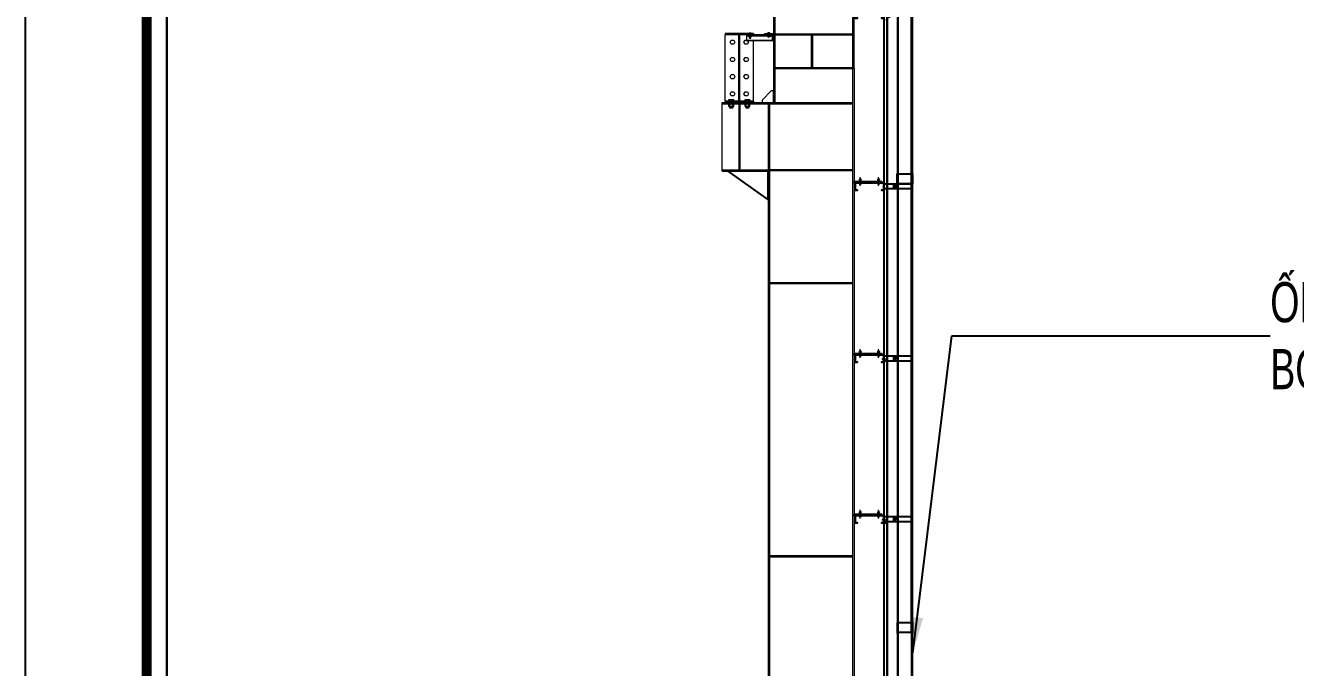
# Model space of a CAD drawing. Header units: inches. Extents: x 1359 to 46357, y -3807 to 191.
# Drawn here: x 23731.5 to 23842.3, y -1013.1 to -957.1 of the extents above; entities that cross this region are included whole.
import ezdxf
from ezdxf.enums import TextEntityAlignment as Align

# ---------------------------------------------------------------- set-up
doc = ezdxf.new("R2010")
doc.units = ezdxf.units.IN
doc.header["$MEASUREMENT"] = 0
for name, pattern in [('CENTER2', [28.575, 19.05, -3.175, 3.175, -3.175]), ('DASHED2', [9.525, 6.35, -3.175]), ('DD3', [0.2, 0.1, -0.1])]:
    doc.linetypes.add(name, pattern=pattern)
for name, color, linetype in [('2', 2, 'Continuous'), ('2NET-VE', 8, 'Continuous'), ('3', 3, 'Continuous'), ('5', 5, 'Continuous'), ('7', 7, 'Continuous'), ('CAUTAO', 7, 'Continuous'), ('DIM', 8, 'Continuous'), ('DOWNPOUT', 52, 'Continuous'), ('flashing', 6, 'Continuous'), ('GIANG', 1, 'Continuous'), ('ROOFING', 4, 'Continuous'), ('STRUCTURE', 1, 'Continuous')]:
    doc.layers.add(name, color=color, linetype=linetype)
for name, color, linetype, lineweight in [('8', 8, 'CENTER2', 13), ('Bolt', 1, 'Continuous', 0), ('S-STEEL-BEAM', 3, 'Continuous', 0)]:
    doc.layers.add(name, color=color, linetype=linetype, lineweight=lineweight)
doc.styles.add('ST1H', font='vnshxh.shx', dxfattribs={"width": 0.7})
doc.styles.add('ST4', font='VHARIALN.TTF')
doc.dimstyles.new('3', dxfattribs={"dimtxt": 3.5, "dimasz": 1.8, "dimexe": 1, "dimexo": 0, "dimgap": 1, "dimtad": 1, "dimdec": 0, "dimlfac": 3, "dimzin": 0, "dimdsep": 46, "dimtxsty": 'ST1H', "dimblk": 'OBLIQUE', "dimcen": 1, "dimdle": 1, "dimclrd": 8, "dimclre": 8, "dimclrt": 3, "dimadec": 0, "dimazin": 0, "dimtfac": 1, "dimtdec": 0, "dimtix": 1, "dimtofl": 0, "dimtmove": 1, "dimatfit": 3, "dimfxl": 0.18, "dimtfill": 1, "dimtolj": 1, "dimtzin": 0, "dimlwd": -1, "dimlwe": -1, "dimarcsym": 1})

# ---------------------------------------------------------------- blocks, each defined once
blk = doc.blocks.new('A2SBCVN-D')
at = {"layer": '2', "color": 157, "linetype": 'Continuous'}
blk.add_lwpolyline([(0, 420), (594, 420), (594, 0), (0, 0)], close=True, dxfattribs=at)
at = {"layer": '2', "color": 167, "linetype": 'Continuous', "const_width": 0.871}
blk.add_lwpolyline([(10.59, 9.07), (583.41, 9.07), (583.41, 410.93), (10.59, 410.93)], close=True, dxfattribs=at)
at = {"layer": '2', "color": 147, "linetype": 'Continuous'}
blk.add_lwpolyline([(12.33, 10.81), (581.67, 10.81), (581.67, 409.19), (12.33, 409.19)], close=True, dxfattribs=at)
at = {"layer": '3', "ltscale": 0.5, "style": 'ST4'}
for tag, p in [('TENBANVE', (551.34, 319.39)), ('STT', (569.26, 24.56))]:
    blk.add_attdef(tag, text='', height=3, dxfattribs=at).set_placement(p, align=Align.MIDDLE_CENTER)
blk = doc.blocks.new('*A700')
at = {"layer": 'S-STEEL-BEAM', "color": 2, "linetype": 'Continuous', "lineweight": 0}
for p, q in [((529.805, 324.704), (529.757, 324.704)), ((529.757, 324.704), (529.757, 314.17)), ((529.805, 324.704), (529.805, 314.17)), ((529.805, 314.17), (529.757, 314.17))]:
    blk.add_line(p, q, dxfattribs=at)
blk = doc.blocks.new('*A701')
at = {"layer": 'S-STEEL-BEAM', "color": 2, "linetype": 'Continuous', "lineweight": 0}
for p, q in [((527.965, 314.122), (527.965, 314.17)), ((527.965, 314.17), (532.509, 314.17)), ((527.965, 314.122), (532.509, 314.122)), ((532.509, 314.122), (532.509, 314.17))]:
    blk.add_line(p, q, dxfattribs=at)
blk = doc.blocks.new('*A705')
at = {"layer": 'S-STEEL-BEAM', "color": 2, "linetype": 'Continuous', "lineweight": 0}
for p, q in [((531.077, 315.378), (531.077, 316.53)), ((531.077, 316.53), (531.117, 316.53)), ((531.117, 316.53), (531.117, 315.378)), ((531.117, 315.378), (531.077, 315.378))]:
    blk.add_line(p, q, dxfattribs=at)
blk = doc.blocks.new('*A706')
at = {"layer": 'S-STEEL-BEAM', "color": 2, "linetype": 'Continuous', "lineweight": 0}
for p, q in [((529.059, 314.21), (528.071, 314.21)), ((528.071, 314.21), (528.071, 314.17)), ((529.059, 314.17), (528.071, 314.17)), ((529.059, 314.21), (529.059, 314.17))]:
    blk.add_line(p, q, dxfattribs=at)
blk = doc.blocks.new('*A709')
at = {"layer": 'S-STEEL-BEAM', "color": 2, "linetype": 'Continuous', "lineweight": 0}
for p, q in [((528.071, 314.21), (528.071, 316.53)), ((529.059, 314.21), (529.059, 316.33))]:
    blk.add_line(p, q, dxfattribs=at)
blk = doc.blocks.new('*A710')
at = {"layer": 'Bolt', "color": 7, "linetype": 'Continuous', "lineweight": 0}
for p, q in [((528.242, 316.27), (528.283, 316.342)), ((528.283, 316.198), (528.242, 316.27)), ((528.283, 316.342), (528.366, 316.342)), ((528.366, 316.198), (528.283, 316.198)), ((528.366, 316.342), (528.408, 316.27)), ((528.408, 316.27), (528.366, 316.198)), ((528.722, 316.27), (528.763, 316.342)), ((528.763, 316.198), (528.722, 316.27)), ((528.763, 316.342), (528.819, 316.342)), ((528.846, 316.198), (528.763, 316.198)), ((528.888, 316.27), (528.846, 316.198)), ((528.888, 316.27), (528.853, 316.33)), ((528.242, 315.67), (528.283, 315.742)), ((528.283, 315.598), (528.242, 315.67)), ((528.283, 315.742), (528.366, 315.742)), ((528.366, 315.598), (528.283, 315.598)), ((528.366, 315.742), (528.408, 315.67)), ((528.408, 315.67), (528.366, 315.598)), ((528.722, 315.67), (528.763, 315.742)), ((528.763, 315.598), (528.722, 315.67)), ((528.763, 315.742), (528.846, 315.742)), ((528.846, 315.598), (528.763, 315.598)), ((528.846, 315.742), (528.888, 315.67)), ((528.888, 315.67), (528.846, 315.598)), ((528.242, 315.07), (528.283, 315.142)), ((528.283, 315.142), (528.366, 315.142)), ((528.366, 315.142), (528.408, 315.07)), ((528.722, 315.07), (528.763, 315.142)), ((528.763, 315.142), (528.846, 315.142)), ((528.846, 315.142), (528.888, 315.07)), ((528.283, 314.998), (528.242, 315.07)), ((528.366, 314.998), (528.283, 314.998)), ((528.408, 315.07), (528.366, 314.998)), ((528.763, 314.998), (528.722, 315.07)), ((528.846, 314.998), (528.763, 314.998)), ((528.888, 315.07), (528.846, 314.998)), ((528.242, 314.47), (528.283, 314.542)), ((528.283, 314.398), (528.242, 314.47)), ((528.283, 314.542), (528.366, 314.542)), ((528.366, 314.398), (528.283, 314.398)), ((528.366, 314.542), (528.408, 314.47)), ((528.408, 314.47), (528.366, 314.398)), ((528.722, 314.47), (528.763, 314.542)), ((528.763, 314.398), (528.722, 314.47)), ((528.763, 314.542), (528.846, 314.542)), ((528.846, 314.398), (528.763, 314.398)), ((528.846, 314.542), (528.888, 314.47)), ((528.888, 314.47), (528.846, 314.398))]:
    blk.add_line(p, q, dxfattribs=at)
blk = doc.blocks.new('*A713')
at = {"layer": 'Bolt', "color": 7, "linetype": 'Continuous', "lineweight": 0}
for p, q in [((528.903, 316.57), (528.903, 316.602)), ((528.903, 316.602), (528.975, 316.602)), ((528.939, 316.57), (528.939, 316.602)), ((528.975, 316.57), (528.975, 316.602))]:
    blk.add_line(p, q, dxfattribs=at)
blk = doc.blocks.new('*A714')
at = {"layer": 'S-STEEL-BEAM', "color": 2, "linetype": 'Continuous', "lineweight": 0}
blk.add_line((529.717, 316.33), (529.757, 316.33), dxfattribs=at)
blk = doc.blocks.new('*A716')
at = {"layer": 'S-STEEL-BEAM', "color": 2, "linetype": 'Continuous', "lineweight": 0}
for p, q in [((529.059, 316.57), (528.071, 316.57)), ((528.071, 316.57), (528.071, 316.53)), ((529.059, 316.53), (528.071, 316.53)), ((529.059, 316.57), (529.059, 316.53))]:
    blk.add_line(p, q, dxfattribs=at)
blk = doc.blocks.new('*A717')
at = {"layer": 'S-STEEL-BEAM', "color": 2, "linetype": 'Continuous', "lineweight": 0}
for p, q in [((529.621, 307.856), (529.621, 307.896)), ((529.621, 307.896), (532.509, 307.896)), ((529.621, 307.856), (532.509, 307.856)), ((532.509, 307.856), (532.509, 307.896))]:
    blk.add_line(p, q, dxfattribs=at)
blk = doc.blocks.new('*A730')
at = {"layer": 'S-STEEL-BEAM', "color": 2, "linetype": 'Continuous', "lineweight": 0}
for p, q in [((533.505, 311.402), (532.565, 311.402)), ((532.565, 311.37), (533.505, 311.37)), ((533.505, 311.37), (533.505, 311.402))]:
    blk.add_line(p, q, dxfattribs=at)
blk = doc.blocks.new('*A732')
at = {"layer": 'S-STEEL-BEAM', "color": 2, "linetype": 'Continuous', "lineweight": 0}
for p, q in [((532.557, 324.704), (532.509, 324.704)), ((532.509, 324.704), (532.509, 315.37)), ((532.557, 324.704), (532.557, 315.37)), ((532.557, 315.37), (532.509, 315.37))]:
    blk.add_line(p, q, dxfattribs=at)
blk = doc.blocks.new('*A733')
at = {"layer": 'S-STEEL-BEAM', "color": 2, "linetype": 'Continuous', "lineweight": 0}
for p, q in [((529.621, 311.798), (529.621, 311.838)), ((529.621, 311.838), (532.509, 311.838)), ((529.621, 311.798), (532.509, 311.798)), ((532.509, 311.798), (532.509, 311.838))]:
    blk.add_line(p, q, dxfattribs=at)
blk = doc.blocks.new('*A734')
at = {"layer": 'S-STEEL-BEAM', "color": 2, "linetype": 'Continuous', "lineweight": 0}
for p, q in [((529.817, 315.378), (529.817, 315.354)), ((532.497, 315.378), (529.817, 315.378)), ((529.817, 315.354), (532.497, 315.354)), ((532.497, 315.354), (532.497, 315.378))]:
    blk.add_line(p, q, dxfattribs=at)
blk = doc.blocks.new('*A741')
at = {"layer": 'Bolt', "color": 7, "linetype": 'Continuous', "lineweight": 0}
for p, q in [((528.891, 316.504), (528.891, 316.514)), ((528.987, 316.504), (528.891, 316.504)), ((528.901, 316.464), (528.901, 316.504)), ((528.901, 316.464), (528.977, 316.464)), ((528.903, 316.57), (528.903, 316.602)), ((528.903, 316.602), (528.975, 316.602)), ((528.915, 316.41), (528.915, 316.464)), ((528.939, 316.57), (528.939, 316.602)), ((528.939, 316.464), (528.939, 316.504)), ((528.963, 316.41), (528.963, 316.464)), ((528.975, 316.57), (528.975, 316.602)), ((528.977, 316.464), (528.977, 316.504)), ((528.987, 316.504), (528.987, 316.514)), ((528.915, 316.41), (528.918, 316.41)), ((528.918, 316.41), (528.963, 316.41))]:
    blk.add_line(p, q, dxfattribs=at)
blk = doc.blocks.new('*A742')
at = {"layer": 'Bolt', "color": 7, "linetype": 'Continuous', "lineweight": 0}
for p, q in [((529.549, 316.504), (529.549, 316.514)), ((529.645, 316.504), (529.549, 316.504)), ((529.559, 316.464), (529.559, 316.504)), ((529.635, 316.464), (529.559, 316.464)), ((529.561, 316.562), (529.561, 316.594)), ((529.633, 316.594), (529.561, 316.594)), ((529.573, 316.442), (529.573, 316.464)), ((529.621, 316.442), (529.573, 316.442)), ((529.597, 316.562), (529.597, 316.594)), ((529.597, 316.464), (529.597, 316.504)), ((529.621, 316.442), (529.621, 316.464)), ((529.633, 316.562), (529.633, 316.594)), ((529.635, 316.464), (529.635, 316.504)), ((529.645, 316.504), (529.645, 316.514))]:
    blk.add_line(p, q, dxfattribs=at)
blk = doc.blocks.new('*A745')
at = {"layer": 'S-STEEL-BEAM', "color": 2, "linetype": 'Continuous', "lineweight": 0}
for p, q in [((529.811, 316.554), (529.811, 316.53)), ((532.503, 316.554), (529.811, 316.554)), ((529.811, 316.53), (532.503, 316.53)), ((532.503, 316.53), (532.503, 316.554))]:
    blk.add_line(p, q, dxfattribs=at)
blk = doc.blocks.new('*A750')
at = {"layer": 'Bolt', "color": 7, "linetype": 'Continuous', "lineweight": 0}
for p, q in [((528.202, 314.21), (528.202, 314.274)), ((528.202, 314.274), (528.368, 314.274)), ((528.243, 314.21), (528.243, 314.274)), ((528.326, 314.21), (528.326, 314.274)), ((528.368, 314.21), (528.368, 314.274)), ((528.762, 314.21), (528.762, 314.274)), ((528.762, 314.274), (528.928, 314.274)), ((528.803, 314.21), (528.803, 314.274)), ((528.886, 314.21), (528.886, 314.274)), ((528.928, 314.21), (528.928, 314.274)), ((528.197, 314.106), (528.197, 314.122)), ((528.373, 314.106), (528.197, 314.106)), ((528.202, 314.03), (528.202, 314.106)), ((528.202, 314.03), (528.368, 314.03)), ((528.237, 313.97), (528.237, 314.03)), ((528.333, 313.97), (528.237, 313.97)), ((528.243, 314.03), (528.243, 314.106)), ((528.326, 314.03), (528.326, 314.106)), ((528.333, 313.97), (528.333, 314.03)), ((528.368, 314.03), (528.368, 314.106)), ((528.373, 314.106), (528.373, 314.122)), ((528.757, 314.106), (528.757, 314.122)), ((528.933, 314.106), (528.757, 314.106)), ((528.762, 314.03), (528.762, 314.106)), ((528.762, 314.03), (528.928, 314.03)), ((528.797, 313.97), (528.797, 314.03)), ((528.893, 313.97), (528.797, 313.97)), ((528.803, 314.03), (528.803, 314.106)), ((528.886, 314.03), (528.886, 314.106)), ((528.893, 313.97), (528.893, 314.03)), ((528.928, 314.03), (528.928, 314.106)), ((528.933, 314.106), (528.933, 314.122))]:
    blk.add_line(p, q, dxfattribs=at)
blk = doc.blocks.new('*A751')
at = {"layer": 'S-STEEL-BEAM', "color": 2, "linetype": 'Continuous', "lineweight": 0}
blk.add_line((527.965, 311.818), (527.965, 314.122), dxfattribs=at)
blk = doc.blocks.new('*A752')
at = {"layer": 'S-STEEL-BEAM', "color": 2, "linetype": 'Continuous', "lineweight": 0}
for p, q in [((529.757, 316.562), (529.437, 316.562)), ((529.437, 316.53), (529.437, 316.562)), ((529.757, 316.53), (529.437, 316.53)), ((529.757, 316.53), (529.757, 316.562))]:
    blk.add_line(p, q, dxfattribs=at)
blk = doc.blocks.new('*A753')
at = {"layer": 'Bolt', "color": 7, "linetype": 'Continuous', "lineweight": 0}
for p, q in [((528.903, 316.57), (528.903, 316.602)), ((528.903, 316.602), (528.975, 316.602)), ((528.939, 316.57), (528.939, 316.602)), ((528.975, 316.57), (528.975, 316.602))]:
    blk.add_line(p, q, dxfattribs=at)
blk = doc.blocks.new('*A760')
at = {"layer": 'S-STEEL-BEAM', "color": 2, "linetype": 'Continuous', "lineweight": 0}
for p, q in [((527.965, 311.77), (527.965, 311.818)), ((527.965, 311.818), (529.565, 311.818)), ((527.965, 311.77), (529.565, 311.77)), ((529.565, 311.77), (529.565, 311.818))]:
    blk.add_line(p, q, dxfattribs=at)
blk = doc.blocks.new('*A761')
at = {"layer": 'S-STEEL-BEAM', "color": 2, "linetype": 'Continuous', "lineweight": 0}
for p, q in [((528.553, 311.818), (528.553, 314.122)), ((528.553, 314.122), (528.577, 314.122)), ((528.577, 314.122), (528.577, 311.818)), ((528.577, 311.818), (528.553, 311.818))]:
    blk.add_line(p, q, dxfattribs=at)
blk = doc.blocks.new('*A762')
at = {"layer": 'S-STEEL-BEAM', "color": 2, "linetype": 'Continuous', "lineweight": 0}
for p, q in [((529.677, 314.57), (529.357, 314.25)), ((529.357, 314.25), (529.357, 314.17)), ((529.757, 314.57), (529.677, 314.57)), ((529.757, 314.17), (529.757, 314.57))]:
    blk.add_line(p, q, dxfattribs=at)
blk = doc.blocks.new('*A763')
at = {"layer": 'S-STEEL-BEAM', "color": 2, "linetype": 'Continuous', "lineweight": 0}
for p, q in [((529.621, 298.334), (529.621, 298.374)), ((529.621, 298.374), (532.509, 298.374)), ((529.621, 298.334), (532.509, 298.334)), ((532.509, 298.334), (532.509, 298.374))]:
    blk.add_line(p, q, dxfattribs=at)
blk = doc.blocks.new('*A766')
at = {"layer": 'Bolt', "color": 7, "linetype": 'Continuous', "lineweight": 0}
for p, q in [((529.561, 316.562), (529.561, 316.594)), ((529.561, 316.594), (529.633, 316.594)), ((529.597, 316.562), (529.597, 316.594)), ((529.633, 316.562), (529.633, 316.594))]:
    blk.add_line(p, q, dxfattribs=at)
blk = doc.blocks.new('*A769')
at = {"layer": 'S-STEEL-BEAM', "color": 2, "linetype": 'Continuous', "lineweight": 0}
for p, q in [((528.819, 316.53), (528.819, 316.521)), ((528.819, 316.521), (528.819, 316.519)), ((528.819, 316.521), (529.717, 316.521)), ((528.819, 316.519), (528.819, 316.516)), ((528.819, 316.516), (528.819, 316.515)), ((528.819, 316.515), (528.819, 316.514)), ((528.819, 316.514), (528.819, 316.513)), ((528.819, 316.514), (529.717, 316.514)), ((528.819, 316.513), (528.819, 316.33)), ((528.819, 316.492), (529.717, 316.492)), ((529.437, 316.53), (529.059, 316.53)), ((529.717, 316.337), (529.717, 316.53)), ((528.819, 316.337), (529.717, 316.337)), ((528.819, 316.33), (529.717, 316.33)), ((529.717, 316.335), (529.717, 316.337)), ((529.717, 316.332), (529.717, 316.335)), ((529.717, 316.331), (529.717, 316.332)), ((529.717, 316.33), (529.717, 316.331))]:
    blk.add_line(p, q, dxfattribs=at)
blk = doc.blocks.new('*A772')
at = {"layer": 'S-STEEL-BEAM', "color": 2, "linetype": 'Continuous', "lineweight": 0}
for p, q in [((528.549, 314.21), (528.549, 316.53)), ((528.549, 316.53), (528.581, 316.53)), ((528.581, 314.21), (528.581, 316.53)), ((528.549, 314.21), (528.581, 314.21))]:
    blk.add_line(p, q, dxfattribs=at)
blk = doc.blocks.new('*U7')
at = {"layer": '2NET-VE', "ltscale": 0.5}
for p, q in [((0, 8), (12, 8)), ((26, 7), (26, 7)), ((0, -8), (12, -8)), ((26, -7), (26, -7))]:
    blk.add_line(p, q, dxfattribs=at)
at = {"layer": '7', "linetype": 'Continuous'}
for p, q in [((25, 6), (26, 8)), ((25, -6), (27, 6)), ((26, 8), (27, 6)), ((27, 6), (28, 8)), ((27, -6), (28, 6)), ((28, 6), (30, 8)), ((28, 8), (28, 6)), ((29, -6), (30, 6)), ((30, 6), (32, 8)), ((30, 8), (30, 6)), ((31, -6), (32, 6)), ((32, 6), (34, 8)), ((32, 8), (32, 6)), ((33, -6), (34, 6)), ((33, -6), (34, 6)), ((34, 8), (34, 6)), ((34, 6), (35, 8)), ((35, 8), (36, 6)), ((35, -6), (36, 6)), ((36, 6), (37, 8)), ((37, 8), (38, 6)), ((37, -6), (38, 6)), ((37, -6), (38, 6)), ((37, -6), (38, 6)), ((38, 6), (39, 8)), ((39, 8), (40, 6)), ((39, -6), (40, 6)), ((45, 6), (40, 6)), ((45, 6), (45, -6)), ((25, -6), (24, -6)), ((25, -6), (26, -8)), ((25, -6), (25, -6)), ((26, -8), (27, -6)), ((27, -6), (28, -8)), ((28, -8), (29, -6)), ((29, -6), (30, -8)), ((30, -8), (31, -6)), ((31, -6), (32, -8)), ((32, -8), (33, -6)), ((33, -8), (35, -6)), ((33, -6), (33, -8)), ((35, -8), (37, -6)), ((35, -6), (35, -8)), ((37, -6), (37, -8)), ((37, -8), (39, -6)), ((39, -6), (45, -6))]:
    blk.add_line(p, q, dxfattribs=at)
at = {"layer": '8', "ltscale": 10}
blk.add_line((-33, 0), (68, 0), dxfattribs=at)
at = {"layer": '8', "linetype": 'Continuous'}
for p, q in [((-10, 9), (-10, 12)), ((-10, -12), (-10, 12)), ((-1, 15), (-9, 15)), ((-1, 9), (-9, 9)), ((0, 9), (0, 12)), ((0, -12), (0, 12)), ((12, -18), (12, 18)), ((12, 18), (14, 18)), ((14, -18), (14, 18)), ((14, 9), (14, 12)), ((14, -12), (14, 12)), ((15, 15), (23, 15)), ((15, 9), (23, 9)), ((24, 9), (24, 12)), ((24, -12), (24, 12)), ((-10, -9), (-10, -12)), ((-1, -9), (-9, -9)), ((-9, -15), (-1, -15)), ((0, -9), (0, -12)), ((12, -18), (14, -18)), ((14, -9), (14, -12)), ((15, -9), (23, -9)), ((23, -15), (15, -15)), ((24, -9), (24, -12))]:
    blk.add_line(p, q, dxfattribs=at)
for centre, radius, start, end in [((-5, 12), 5.58, 146.602, 180), ((-6, 12), 4.1, 180, 228.5476), ((-6, 6), 4.1, 131.4524, 180), ((-6, 12), 5.58, 0, 33.398), ((-4, 12), 4.1, 311.4524, 0), ((-4, 6), 4.1, 0, 48.5476), ((20, 12), 5.58, 146.602, 180), ((18, 12), 4.1, 180, 228.5476), ((18, 6), 4.1, 131.4524, 180), ((19, 12), 5.58, 0, 33.398), ((20, 12), 4.1, 311.4524, 0), ((20, 6), 4.1, 0, 48.5476), ((-6, -6), 4.1, 180, 228.5476), ((-6, -12), 4.1, 131.4524, 180), ((-5, -12), 5.58, 180, 213.398), ((-4, -6), 4.1, 311.4524, 0), ((-4, -12), 4.1, 0, 48.5476), ((-6, -12), 5.58, 326.602, 0), ((18, -6), 4.1, 180, 228.5476), ((18, -12), 4.1, 131.4524, 180), ((20, -12), 5.58, 180, 213.398), ((20, -6), 4.1, 311.4524, 0), ((20, -12), 4.1, 0, 48.5476), ((19, -12), 5.58, 326.602, 0)]:
    blk.add_arc(centre, radius, start, end, dxfattribs=at)
blk = doc.blocks.new('*U8')
at = {"layer": '2NET-VE', "ltscale": 0.5}
for p, q in [((0, 8), (12, 8)), ((26, 7), (26, 7)), ((0, -8), (12, -8)), ((26, -7), (26, -7))]:
    blk.add_line(p, q, dxfattribs=at)
at = {"layer": '7', "linetype": 'Continuous'}
for p, q in [((25, 6), (26, 8)), ((25, -6), (27, 6)), ((26, 8), (27, 6)), ((27, 6), (28, 8)), ((27, -6), (28, 6)), ((28, 6), (30, 8)), ((28, 8), (28, 6)), ((29, -6), (30, 6)), ((30, 6), (32, 8)), ((30, 8), (30, 6)), ((31, -6), (32, 6)), ((32, 6), (34, 8)), ((32, 8), (32, 6)), ((33, -6), (34, 6)), ((33, -6), (34, 6)), ((34, 8), (34, 6)), ((34, 6), (35, 8)), ((35, 8), (36, 6)), ((35, -6), (36, 6)), ((36, 6), (37, 8)), ((37, 8), (38, 6)), ((37, -6), (38, 6)), ((37, -6), (38, 6)), ((37, -6), (38, 6)), ((38, 6), (39, 8)), ((39, 8), (40, 6)), ((39, -6), (40, 6)), ((45, 6), (40, 6)), ((45, 6), (45, -6)), ((25, -6), (24, -6)), ((25, -6), (26, -8)), ((25, -6), (25, -6)), ((26, -8), (27, -6)), ((27, -6), (28, -8)), ((28, -8), (29, -6)), ((29, -6), (30, -8)), ((30, -8), (31, -6)), ((31, -6), (32, -8)), ((32, -8), (33, -6)), ((33, -8), (35, -6)), ((33, -6), (33, -8)), ((35, -8), (37, -6)), ((35, -6), (35, -8)), ((37, -6), (37, -8)), ((37, -8), (39, -6)), ((39, -6), (45, -6))]:
    blk.add_line(p, q, dxfattribs=at)
at = {"layer": '8', "ltscale": 10}
blk.add_line((-33, 0), (68, 0), dxfattribs=at)
at = {"layer": '8', "linetype": 'Continuous'}
for p, q in [((-10, 9), (-10, 12)), ((-10, -12), (-10, 12)), ((-1, 15), (-9, 15)), ((-1, 9), (-9, 9)), ((0, 9), (0, 12)), ((0, -12), (0, 12)), ((12, -18), (12, 18)), ((12, 18), (14, 18)), ((14, -18), (14, 18)), ((14, 9), (14, 12)), ((14, -12), (14, 12)), ((15, 15), (23, 15)), ((15, 9), (23, 9)), ((24, 9), (24, 12)), ((24, -12), (24, 12)), ((-10, -9), (-10, -12)), ((-1, -9), (-9, -9)), ((-9, -15), (-1, -15)), ((0, -9), (0, -12)), ((12, -18), (14, -18)), ((14, -9), (14, -12)), ((15, -9), (23, -9)), ((23, -15), (15, -15)), ((24, -9), (24, -12))]:
    blk.add_line(p, q, dxfattribs=at)
for centre, radius, start, end in [((-5, 12), 5.58, 146.602, 180), ((-6, 12), 4.1, 180, 228.5476), ((-6, 6), 4.1, 131.4524, 180), ((-6, 12), 5.58, 0, 33.398), ((-4, 12), 4.1, 311.4524, 0), ((-4, 6), 4.1, 0, 48.5476), ((20, 12), 5.58, 146.602, 180), ((18, 12), 4.1, 180, 228.5476), ((18, 6), 4.1, 131.4524, 180), ((19, 12), 5.58, 0, 33.398), ((20, 12), 4.1, 311.4524, 0), ((20, 6), 4.1, 0, 48.5476), ((-6, -6), 4.1, 180, 228.5476), ((-6, -12), 4.1, 131.4524, 180), ((-5, -12), 5.58, 180, 213.398), ((-4, -6), 4.1, 311.4524, 0), ((-4, -12), 4.1, 0, 48.5476), ((-6, -12), 5.58, 326.602, 0), ((18, -6), 4.1, 180, 228.5476), ((18, -12), 4.1, 131.4524, 180), ((20, -12), 5.58, 180, 213.398), ((20, -6), 4.1, 311.4524, 0), ((20, -12), 4.1, 0, 48.5476), ((19, -12), 5.58, 326.602, 0)]:
    blk.add_arc(centre, radius, start, end, dxfattribs=at)
blk = doc.blocks.new('*U71')
at = {"layer": '2', "color": 2, "ltscale": 0.015}
for p, q in [((-65, 248), (-65, 250)), ((-65, 2), (-65, 0))]:
    blk.add_line(p, q, dxfattribs=at)
blk.add_lwpolyline([(-65, 20), (-64, 20), (-64, 1), (-1, 1), (-1, 249), (-64, 249), (-64, 230), (-65, 230), (-65, 250), (0, 250), (0, 0), (-65, 0), (-65, 20), (-63, 20)], dxfattribs=at)
at = {"layer": '5'}
for points in [[(8, 235), (0, 235), (0, -10), (8, -10)], [(8, 235), (8, -10)]]:
    blk.add_lwpolyline(points, dxfattribs=at)
at = {"layer": 'GIANG', "xscale": 0.75, "yscale": 0.75, "zscale": 0.75}
for name, p in [('*U8', (-1, 205)), ('*U7', (-1, 45))]:
    blk.add_blockref(name, p, dxfattribs=at)
blk = doc.blocks.new('*U778')
at = {"layer": 'GIANG', "xscale": 0.005000000000000003, "yscale": 0.005000000000000003, "zscale": 0.005000000000000003, "rotation": 90}
blk.add_blockref('*U71', (0.512, 0.002), dxfattribs=at)
blk = doc.blocks.new('*U777')
at = {"layer": 'DIM', "color": 0, "linetype": 'ByBlock', "lineweight": -2, "transparency": 16777216}
blk.add_blockref('*U778', (0, 0), dxfattribs=at)
blk = doc.blocks.new('*U776')
at = {"layer": 'GIANG', "xscale": 0.005000000000000003, "yscale": 0.005000000000000003, "zscale": 0.005000000000000003, "rotation": 90}
blk.add_blockref('*U71', (0.512, 0.002), dxfattribs=at)
blk = doc.blocks.new('*U779')
at = {"layer": 'DIM', "color": 0, "linetype": 'ByBlock', "lineweight": -2, "transparency": 16777216}
blk.add_blockref('*U776', (0, 0), dxfattribs=at)
blk = doc.blocks.new('Short_Self_drilling')
at = {"layer": 'STRUCTURE', "color": 1, "linetype": 'Continuous'}
for p, q in [((6, 2), (-6, 2)), ((5, 4), (-5, 4)), ((-3, 3), (-5, 3)), ((3, 7), (-3, 7)), ((-3, 4), (-3, 7)), ((3, 3), (-3, 3)), ((-2, 3), (-2, 3)), ((6, 0), (0, 0)), ((2, 3), (2, 3)), ((2, -1), (2, 0)), ((3, 4), (3, 7)), ((5, 3), (3, 3)), ((3, -1), (-3, 0)), ((3, -3), (-3, -2)), ((3, -4), (-3, -3)), ((3, -6), (-3, -5)), ((3, -7), (-3, -6)), ((-2, -8), (-3, -8)), ((-2, -1), (-2, -1)), ((-2, -3), (-2, -2)), ((-2, -4), (-2, -4)), ((-2, -6), (-2, -5)), ((-2, -7), (-2, -7)), ((-2, -12), (-2, -8)), ((3, -9), (-1, -8)), ((2, -2), (2, -2)), ((2, -4), (2, -3)), ((2, -5), (2, -5)), ((2, -7), (2, -6)), ((2, -8), (2, -8)), ((2, -12), (2, -9))]:
    blk.add_line(p, q, dxfattribs=at)
blk.add_lwpolyline([(6, 1), (6, 2), (2, 3), (-2, 3), (-6, 2), (-6, 1)], close=True, dxfattribs=at)
for points in [[(-6, 1, -0.088869), (-6, 0), (0, 0)], [(0, 4), (0, 6, 0.338878), (-3, 6), (-3, 4)], [(3, 4), (3, 6, 0.338878), (0, 6), (0, 4)], [(0, -14), (-1, -12, -0.148657), (-1, -11), (-2, -8, -0.815006), (-1, -8, 0.150833), (-1, -9)], [(2, -12), (0, -14, -0.333596), (0, -14), (-2, -12)], [(2, -12), (2, -12, 0.52242), (1, -12), (0, -14)]]:
    blk.add_lwpolyline(points, format="xyb", dxfattribs=at)
for points in [[(3, -1), (2, -2), (-2, -1), (-3, 0), (-2, 0)], [(3, -3), (2, -3), (-2, -2), (-3, -2), (-2, -1), (2, -2), (3, -3)], [(3, -4), (2, -5), (-2, -4), (-3, -3), (-2, -3), (2, -4), (3, -4)], [(3, -6), (2, -6), (-2, -5), (-3, -5), (-2, -4), (2, -5), (3, -6)], [(3, -7), (2, -8), (-2, -7), (-3, -6), (-2, -6), (2, -7), (3, -7)], [(-2, -9), (-2, -8), (-3, -8), (-2, -7), (-2, -8)], [(-1, 0), (2, -1), (3, -1)], [(-1, -8), (2, -8), (3, -9)], [(3, -9), (2, -9), (-1, -9)]]:
    blk.add_lwpolyline(points, dxfattribs=at)
for centre, radius, start, end in [((-5, 3), 0.455, 109.7949, 250.2674), ((-3, 7), 0.429, 90.0311, 180.0311), ((3, 7), 0.429, 0.0311, 90.0311), ((5, 3), 0.435, 279.7276, 80.3347), ((10, 0), 3.74, 162.2963, 182.6103)]:
    blk.add_arc(centre, radius, start, end, dxfattribs=at)
blk = doc.blocks.new('RIVET')
at = {"color": 8}
for p, q in [((-6, 2), (-7, 0)), ((-7, 0), (-6, -2)), ((-6, -2), (-6, 2)), ((-6, -2), (-6, 2)), ((-2, -2), (-2, 2)), ((-2, 2), (0, 2)), ((0, 2), (0, 4)), ((0, 4), (0, 4)), ((0, 4), (1, 2)), ((0, -4), (0, 4)), ((0, -2), (0, 2)), ((1, 2), (1, -2)), ((1, -1), (1, 1)), ((1, 1), (1, 1)), ((0, -2), (-2, -2)), ((1, -2), (0, -4)), ((0, -4), (0, -2)), ((0, -4), (0, -4)), ((1, -1), (1, -1))]:
    blk.add_line(p, q, dxfattribs=at)
for centre, radius, start, end in [((-4, 0), 2.84, 64.6352, 125.2369), ((-5, 1), 1.01, 101.5667, 142.2309), ((-1, 5), 2.74, 240.4783, 268.3625), ((0, 4), 0.1, 90, 180), ((0, 4), 0.1, 26.5651, 90), ((0, 2), 0.1, 270, 0), ((0, 2), 1, 0, 26.5651), ((9, 1), 7.12, 179.0778, 187.9518), ((9, -1), 7.76, 172.415, 180.5555), ((-4, 0), 2.84, 234.7631, 295.3648), ((-5, -1), 1.01, 217.7691, 258.4333), ((-1, -5), 2.74, 91.6375, 119.5217), ((0, -2), 0.1, 0, 90), ((0, -4), 0.1, 270, 333.4349), ((0, -4), 0.1, 180, 270), ((0, -2), 1, 333.4349, 0)]:
    blk.add_arc(centre, radius, start, end, dxfattribs=at)
blk = doc.blocks.new('HFR-1')
at = {"layer": 'STRUCTURE', "color": 1, "linetype": 'Continuous'}
for p, q in [((-6, 0), (6, 0)), ((-5, 1), (-3, 1)), ((5, 1), (3, 1)), ((-2, -1), (-3, -2)), ((-3, -2), (3, -1)), ((-3, -2), (3, -2)), ((-3, -2), (-2, -3)), ((-2, -2), (-3, -2)), ((-3, -2), (-2, -2)), ((-3, -3), (3, -3)), ((-3, -3), (-2, -3)), ((-2, -3), (-3, -3)), ((-2, -3), (-3, -4)), ((-3, -4), (3, -4)), ((-3, -4), (3, -4)), ((-3, -4), (-2, -4)), ((-3, -4), (-2, -5)), ((-2, -4), (-3, -4)), ((-3, -5), (3, -5)), ((-3, -5), (-2, -5)), ((-2, -5), (-3, -5)), ((-2, -5), (-3, -6)), ((-3, -6), (3, -6)), ((-3, -7), (3, -6)), ((-3, -6), (-2, -6)), ((-2, -6), (-3, -7)), ((-3, -7), (3, -7)), ((-3, -7), (-2, -7)), ((-3, -7), (-2, -8)), ((-2, -7), (-3, -7)), ((-3, -8), (3, -8)), ((-3, -8), (-2, -8)), ((-2, -8), (-3, -8)), ((-2, -8), (-3, -9)), ((-3, -9), (3, -9)), ((-3, -9), (-2, -9)), ((-3, -9), (3, -9)), ((-3, -9), (-2, -10)), ((-2, -9), (-3, -9)), ((-2, -10), (-3, -11)), ((-3, -10), (2, -10)), ((-3, -10), (-2, -10)), ((-2, -10), (-3, -10)), ((-3, -12), (1, -11)), ((-3, -11), (1, -11)), ((-3, -11), (-2, -11)), ((-2, -11), (-3, -12)), ((-3, -12), (-2, -12)), ((2, -1), (-2, -1)), ((-2, -3), (2, -2)), ((2, -2), (-2, -2)), ((-2, -2), (2, -2)), ((2, -2), (-2, -3)), ((-2, -3), (2, -3)), ((2, -3), (-2, -3)), ((-2, -4), (2, -4)), ((2, -4), (-2, -4)), ((-2, -5), (2, -5)), ((-2, -5), (2, -5)), ((2, -5), (-2, -5)), ((2, -5), (-2, -5)), ((-2, -6), (2, -6)), ((2, -6), (-2, -6)), ((-2, -7), (2, -7)), ((-2, -8), (2, -7)), ((2, -7), (-2, -7)), ((2, -7), (-2, -8)), ((-2, -8), (2, -8)), ((2, -8), (-2, -8)), ((-2, -9), (2, -9)), ((2, -9), (-2, -9)), ((1, -10), (-2, -10)), ((-2, -10), (2, -10)), ((-2, -10), (1, -10)), ((2, -10), (-2, -10)), ((-2, -11), (1, -11)), ((1, -11), (-2, -11)), ((-2, -12), (0, -12)), ((-2, -17), (-2, -12)), ((-2, -17), (-2, -17)), ((-2, -17), (0, -20)), ((-1, -17), (0, -20)), ((0, -19), (1, -17)), ((0, -20), (2, -17)), ((2, -2), (3, -1)), ((3, -1), (2, -1)), ((2, -2), (3, -2)), ((3, -2), (2, -2)), ((3, -3), (2, -2)), ((2, -3), (3, -3)), ((3, -4), (2, -3)), ((2, -4), (3, -4)), ((2, -5), (3, -4)), ((3, -4), (2, -4)), ((2, -5), (3, -5)), ((3, -5), (2, -5)), ((3, -6), (2, -5)), ((2, -6), (3, -6)), ((2, -7), (3, -6)), ((3, -6), (2, -6)), ((2, -7), (3, -7)), ((3, -7), (2, -7)), ((3, -8), (2, -7)), ((2, -8), (3, -8)), ((3, -9), (2, -8)), ((2, -9), (3, -9)), ((2, -10), (3, -9)), ((3, -9), (2, -9)), ((3, -11), (2, -10)), ((2, -10), (2, -10)), ((2, -16), (2, -10)), ((2, -10), (2, -10)), ((2, -10), (3, -10)), ((3, -10), (2, -10)), ((2, -10), (3, -10)), ((2, -11), (2, -11)), ((2, -11), (3, -11)), ((2, -11), (3, -11)), ((2, -11), (3, -11)), ((2, -12), (3, -11)), ((3, -11), (2, -11)), ((2, -11), (2, -11)), ((2, -17), (2, -12)), ((2, -12), (2, -12))]:
    blk.add_line(p, q, dxfattribs=at)
at = {"layer": 'STRUCTURE', "color": 1, "linetype": 'Continuous', "ltscale": 8}
for p in [(-3, 1), (3, 1)]:
    blk.add_line(p, (0, 1), dxfattribs=at)
at = {"layer": 'STRUCTURE', "color": 1, "linetype": 'DASHED2'}
for p in [(-2, 1), (2, 1)]:
    blk.add_line(p, (0, 0), dxfattribs=at)
at = {"layer": 'STRUCTURE', "color": 1, "linetype": 'Continuous', "ltscale": 8}
for centre, start, end in [((-5, 0), 130.41, 194.8062), ((5, 0), 345.1938, 49.59)]:
    blk.add_arc(centre, 0.801, start, end, dxfattribs=at)
at = {"layer": 'STRUCTURE', "color": 1, "linetype": 'Continuous'}
for centre, radius, start, end in [((-7, -9), 9.14, 58.065, 78.8402), ((5, -4), 3.83, 84.2039, 134.3621), ((-2, -17), 0.59, 34.2302, 144.5641), ((-1, -10), 1.93, 296.6041, 355.3922), ((0, -19), 0.331, 231.6348, 305.4287), ((2, -10), 0.444, 15.9762, 172.6971), ((-1, -16), 2.2, 324.0048, 357.8268)]:
    blk.add_arc(centre, radius, start, end, dxfattribs=at)
blk = doc.blocks.new('A$C063F0C02')
at = {"color": 1, "true_color": 0xfa0515}
for points in [[(19.6, 351.9), (29.6, 351.9), (29.6, 341.9), (29.3, 341.9), (29.3, 351.6), (19.6, 351.6)], [(19.6, 51.9), (29.6, 51.9), (29.6, 61.9), (29.3, 61.9), (29.3, 52.2), (19.6, 52.2)]]:
    blk.add_lwpolyline(points, close=True, dxfattribs=at)
at = {"color": 71, "linetype": 'DD3', "ltscale": 10}
for points in [[(29.8, 274.9), (29.8, 351.3), (49.8, 351.3), (49.8, 274.9), (49.8, 52.3), (29.8, 52.3)], [(30, 274.9), (30, 52.5), (49.6, 52.5), (49.6, 274.9), (49.6, 351.1), (30, 351.1)]]:
    blk.add_lwpolyline(points, close=True, dxfattribs=at)
at = {"layer": '2', "color": 94, "ltscale": 0.015}
for points in [[(50, 351.9), (0, 351.9), (0, 364.9), (4, 364.9), (4, 364.7), (0.2, 364.7), (0.2, 352.1), (49.8, 352.1), (49.8, 364.7), (46, 364.7), (46, 364.9), (50, 364.9)], [(50, 51.9), (0, 51.9), (0, 38.9), (4, 38.9), (4, 39.1), (0.2, 39.1), (0.2, 51.7), (49.8, 51.7), (49.8, 39.1), (46, 39.1), (46, 38.9), (50, 38.9)]]:
    blk.add_lwpolyline(points, close=True, dxfattribs=at)
at = {"layer": '3', "linetype": 'Continuous'}
for points in [[(56, 0), (56, 51), (50, 51), (50, 0)], [(50.2, 51), (50.2, 0)], [(55.8, 0), (55.8, 51)]]:
    blk.add_lwpolyline(points, dxfattribs=at)
at = {"layer": 'flashing'}
blk.add_lwpolyline([(50, 358.3), (50, 365.3), (46.2, 365.3), (46.2, 365.5), (50.2, 365.5), (50.2, 358.4), (60.1, 357.5), (60.1, 347.6), (56.1, 347.6), (56.1, 351.7), (41.1, 351.7), (36.2, 351.7), (36.2, 351.7), (36, 351.7), (36, 351.9), (41.1, 351.9), (41.1, 351.9), (41.1, 351.9), (41.1, 351.9), (41.1, 351.9), (56.3, 351.9), (56.3, 347.8), (59.9, 347.8), (59.9, 357.3), (50, 358.3)], dxfattribs=at)
for points in [[(37.5, 351.7), (50, 351.7), (50, 346.7), (49.8, 346.7), (49.8, 351.5), (37.5, 351.5), (29.8, 351.5), (29.8, 346.7), (29.6, 346.7), (29.6, 351.7)], [(49.6, 322.9), (49.6, 317.2), (46.8, 317.2), (46.8, 317), (49.8, 317), (49.8, 323), (30, 345.5), (30, 351.3), (32.8, 351.3), (32.8, 351.5), (29.8, 351.5), (29.8, 345.4)], [(42.9, 351.3), (49.8, 343.4), (49.8, 337.4), (46.8, 337.4), (46.8, 337.6), (49.6, 337.6), (49.6, 343.3), (42.8, 351.1), (37.8, 351.1), (37.8, 351.3)], [(49.6, 302.5), (49.6, 296.8), (46.8, 296.8), (46.8, 296.6), (49.8, 296.6), (49.8, 302.6), (30, 325.1), (30, 330.9), (32.8, 330.9), (32.8, 331.1), (29.8, 331.1), (29.8, 325)], [(49.6, 282.1), (49.6, 276.4), (46.8, 276.4), (46.8, 276.2), (49.8, 276.2), (49.8, 282.2), (30, 304.7), (30, 310.5), (32.8, 310.5), (32.8, 310.7), (29.8, 310.7), (29.8, 304.6)], [(49.6, 261.7), (49.6, 256), (46.8, 256), (46.8, 255.8), (49.8, 255.8), (49.8, 261.8), (30, 284.3), (30, 290.1), (32.8, 290.1), (32.8, 290.3), (29.8, 290.3), (29.8, 284.2)], [(49.6, 241.3), (49.6, 235.6), (46.8, 235.6), (46.8, 235.4), (49.8, 235.4), (49.8, 241.4), (30, 263.9), (30, 269.7), (32.8, 269.7), (32.8, 269.9), (29.8, 269.9), (29.8, 263.8)], [(49.6, 220.9), (49.6, 215.2), (46.8, 215.2), (46.8, 215), (49.8, 215), (49.8, 221), (30, 243.5), (30, 249.3), (32.8, 249.3), (32.8, 249.5), (29.8, 249.5), (29.8, 243.4)], [(49.6, 200.5), (49.6, 194.8), (46.8, 194.8), (46.8, 194.6), (49.8, 194.6), (49.8, 200.6), (30, 223.1), (30, 228.9), (32.8, 228.9), (32.8, 229.1), (29.8, 229.1), (29.8, 223)], [(49.6, 180.1), (49.6, 174.4), (46.8, 174.4), (46.8, 174.2), (49.8, 174.2), (49.8, 180.2), (30, 202.7), (30, 208.5), (32.8, 208.5), (32.8, 208.7), (29.8, 208.7), (29.8, 202.6)], [(49.6, 159.7), (49.6, 154), (46.8, 154), (46.8, 153.8), (49.8, 153.8), (49.8, 159.8), (30, 182.3), (30, 188.1), (32.8, 188.1), (32.8, 188.3), (29.8, 188.3), (29.8, 182.2)], [(49.6, 139.3), (49.6, 133.6), (46.8, 133.6), (46.8, 133.4), (49.8, 133.4), (49.8, 139.4), (30, 161.9), (30, 167.7), (32.8, 167.7), (32.8, 167.9), (29.8, 167.9), (29.8, 161.8)], [(49.6, 118.9), (49.6, 113.2), (46.8, 113.2), (46.8, 113), (49.8, 113), (49.8, 119), (30, 141.5), (30, 147.3), (32.8, 147.3), (32.8, 147.5), (29.8, 147.5), (29.8, 141.4)], [(49.6, 98.5), (49.6, 92.8), (46.8, 92.8), (46.8, 92.6), (49.8, 92.6), (49.8, 98.6), (30, 121.1), (30, 126.9), (32.8, 126.9), (32.8, 127.1), (29.8, 127.1), (29.8, 121)], [(49.6, 78.1), (49.6, 72.4), (46.8, 72.4), (46.8, 72.2), (49.8, 72.2), (49.8, 78.2), (30, 100.7), (30, 106.5), (32.8, 106.5), (32.8, 106.7), (29.8, 106.7), (29.8, 100.6)], [(49.8, 58), (49.8, 52.3), (49.8, 52.3), (49.8, 52.1), (50, 52.1), (50, 58.1), (30.2, 80.6), (30.2, 86.3), (33, 86.3), (33, 86.5), (30, 86.5), (30, 80.5)], [(37.5, 52.1), (50, 52.1), (50, 57.1), (49.8, 57.1), (49.8, 52.3), (37.5, 52.3), (29.8, 52.3), (29.8, 57.1), (29.6, 57.1), (29.6, 52.1)], [(50.4, 52.1), (41.1, 52.1), (34.5, 52.1), (34.5, 52.1), (34.3, 52.1), (34.3, 51.9), (41.1, 51.9), (41.1, 51.9), (41.1, 51.9), (41.1, 51.9), (41.1, 51.9), (50.6, 51.9), (60, 51), (60, 41.5), (56, 41.5), (56, 37.3), (54.6, 35.9), (54.8, 35.8), (56.2, 37.3), (56.2, 41.3), (60.2, 41.3), (60.2, 51.2)]]:
    blk.add_lwpolyline(points, close=True, dxfattribs=at)
at = {"color": 1}
for p, xscale, yscale, zscale, rotation in [((50.2, 361.6), 0.1536000000094677, 0.153599999920516, 0.1536, 269.9688724516001), ((24.4, 351.6), 0.192000000015586, 0.1919999999254287, 0.192, 179.9688724517364), ((29.3, 348.3), 0.1920000000151246, 0.1919999998908679, 0.192, 89.96887245540034), ((38.7, 352.1), -0.192000000015586, 0.1919999999254287, 0.192, 0.0311275482635942), ((24.4, 52.2), -0.192000000015586, 0.1919999999254287, 0.192, 0.0311275482635942), ((29.3, 55.5), -0.1920000000151246, 0.1919999998908679, 0.192, 90.03112754459964), ((50.2, 45.3), 0.1920000000119473, 0.1919999999008724, 0.1919999999999999, 269.9688724521429)]:
    blk.add_blockref('Short_Self_drilling', p, dxfattribs=dict(at, xscale=xscale, yscale=yscale, zscale=zscale, rotation=rotation))
at = {"color": 8, "extrusion": (0, 0, -1)}
for p, xscale, yscale, zscale, rotation in [((-41.5, 351.7), -0.09549431800197333, 0.09549431830510002, -0.09549431829094734, 180.1461859677572), ((-39.5, 52.1), 0.1193678975092056, 0.1193678978961543, -0.1193678978636854, 359.8538129355761)]:
    blk.add_blockref('HFR-1', p, dxfattribs=dict(at, xscale=xscale, yscale=yscale, zscale=zscale, rotation=rotation))
at = {"layer": 'flashing', "color": 0, "ltscale": 500}
for p, xscale, yscale, zscale, rotation in [((29.6, 349.3), 0.1500000000232831, 0.1500000000014552, 0.15, 180), ((39.9, 352.1), 0.1500000000000909, 0.1500000000000909, 0.1500000000000909, 90), ((50, 349.3), -0.1500000000232831, 0.1500000000014552, 0.15, 180), ((29.8, 328.4), 0.1500000000232831, 0.1500000000014552, 0.15, 180), ((49.8, 320), -0.1500000000232831, 0.1500000000014552, 0.15, 180), ((29.8, 308), 0.1500000000232831, 0.1500000000014552, 0.15, 180), ((29.8, 287.6), 0.1500000000232831, 0.1500000000014552, 0.15, 180), ((49.8, 299.1), -0.1500000000232831, 0.1500000000014552, 0.15, 180), ((29.8, 267.2), 0.1500000000232831, 0.1500000000014552, 0.15, 180), ((49.8, 278.7), -0.1500000000232831, 0.1500000000014552, 0.15, 180), ((29.8, 246.8), 0.1500000000232831, 0.1500000000014552, 0.15, 180), ((49.8, 258.3), -0.1500000000232831, 0.1500000000014552, 0.15, 180), ((29.8, 226.4), 0.1500000000232831, 0.1500000000014552, 0.15, 180), ((49.8, 237.9), -0.1500000000232831, 0.1500000000014552, 0.15, 180), ((29.8, 206), 0.1500000000232831, 0.1500000000014552, 0.15, 180), ((49.8, 217.5), -0.1500000000232831, 0.1500000000014552, 0.15, 180), ((29.8, 185.6), 0.1500000000232831, 0.1500000000014552, 0.15, 180), ((49.8, 197.1), -0.1500000000232831, 0.1500000000014552, 0.15, 180), ((49.8, 176.7), -0.1500000000232831, 0.1500000000014552, 0.15, 180), ((29.8, 165.2), 0.1500000000232831, 0.1500000000014552, 0.15, 180), ((49.8, 156.3), -0.1500000000232831, 0.1500000000014552, 0.15, 180), ((29.8, 144.8), 0.1500000000232831, 0.1500000000014552, 0.15, 180), ((49.8, 135.9), -0.1500000000232831, 0.1500000000014552, 0.15, 180), ((29.8, 124.4), 0.1500000000232831, 0.1500000000014552, 0.15, 180), ((49.8, 115.5), -0.1500000000232831, 0.1500000000014552, 0.15, 180), ((29.8, 104), 0.1500000000232831, 0.1500000000014552, 0.15, 180), ((49.8, 95.1), -0.1500000000232831, 0.1500000000014552, 0.15, 180), ((29.8, 83.6), 0.1500000000232831, 0.1500000000014552, 0.15, 180), ((49.8, 74.7), -0.1500000000232831, 0.1500000000014552, 0.15, 180), ((29.8, 63.2), 0.1500000000232831, 0.1500000000014552, 0.15, 180), ((49.8, 54.3), -0.1500000000232831, 0.1500000000014552, 0.15, 180)]:
    blk.add_blockref('RIVET', p, dxfattribs=dict(at, xscale=xscale, yscale=yscale, zscale=zscale, rotation=rotation))
for p, xscale, yscale, zscale in [((49.8, 340), 0.1500000000014552, 0.1500000000000909, 0.1500000000000909), ((29.6, 54.7), -0.1500000000232831, 0.1500000000014552, 0.15), ((56.2, 39.1), 0.1500000000232831, 0.1500000000014552, 0.15)]:
    blk.add_blockref('RIVET', p, dxfattribs=dict(at, xscale=xscale, yscale=yscale, zscale=zscale))
blk = doc.blocks.new('650')
at = {"color": 240, "true_color": 0xf70828}
blk.add_lwpolyline([(18973.28, -816.12), (18972.74, -816.12), (18972.74, -803.22), (18973.28, -803.22)], close=True, dxfattribs=at)
at = {"layer": 'ROOFING', "color": 3}
for points in [[(18973.29, -896.52), (18973.69, -896.52), (18973.69, -810.51), (18973.29, -810.51), (18973.29, -896.52)], [(18973.31, -896.52), (18973.31, -810.51)], [(18973.68, -896.52), (18973.68, -810.51)]]:
    blk.add_lwpolyline(points, dxfattribs=at)
at = {"color": 8, "xscale": 0.06666666666569654, "yscale": 0.06666666666569654, "zscale": 0.06666666666569654}
blk.add_blockref('A$C063F0C02', (18969.95, -840.44), dxfattribs=at)
blk = doc.blocks.new('_Oblique')
at = {"color": 0, "linetype": 'ByBlock', "lineweight": -2}
blk.add_line((-0.5, -0.5), (0.5, 0.5), dxfattribs=at)
blk = doc.blocks.new('A$C598F7958')
at = {"color": 240, "true_color": 0xfc0324}
for p, q in [((20.9629, 65.7316), (21.0504, 65.7316)), ((21.0067, 65.7754), (21.0067, 65.6879)), ((20.9629, 57.1602), (21.0504, 57.1602)), ((21.0067, 57.204), (21.0067, 57.1164)), ((20.9629, 49.1602), (21.0504, 49.1602))]:
    blk.add_line(p, q, dxfattribs=at)
for points in [[(21.8259, 65.6173), (21.8259, 65.8459), (20.4169, 65.8459), (20.4169, 65.6173)], [(21.1098, 65.8459), (20.9035, 65.8459), (20.9035, 65.6173), (21.1098, 65.6173)], [(21.8259, 57.0459), (21.8259, 57.2745), (20.4169, 57.2745), (20.4169, 57.0459)], [(21.1098, 57.2745), (20.9035, 57.2745), (20.9035, 57.0459), (21.1098, 57.0459)], [(21.8259, 49.0459), (21.8259, 49.2745), (20.4169, 49.2745), (20.4169, 49.0459)], [(21.1098, 49.2745), (20.9035, 49.2745), (20.9035, 49.0459), (21.1098, 49.0459)]]:
    blk.add_lwpolyline(points, close=True, dxfattribs=at)
for centre in [(21.0067, 65.7316), (21.0067, 57.1602), (21.0067, 49.1602)]:
    blk.add_circle(centre, 0.0343, dxfattribs=at)
at = {"layer": '2', "ltscale": 5}
blk.add_lwpolyline([(14.6455, 66.482), (12.6455, 66.482), (14.6455, 65.0535), (14.6455, 66.482)], dxfattribs=at)
at = {"layer": 'DOWNPOUT'}
for points in [[(21.1098, 65.8564), (21.1098, 88.1433), (21.0875, 88.2096), (21.0875, 88.7153), (21.8481, 88.7153), (21.8481, 88.2096), (21.8259, 88.1433), (21.8259, 65.8564)], [(21.1113, 43.5037), (21.1113, 65.7862), (21.089, 65.8525), (21.089, 66.3582), (21.8496, 66.3582), (21.8496, 65.8525), (21.8273, 65.7862), (21.8273, 43.5037)], [(21.1128, 21.151), (21.1128, 43.4335), (21.0905, 43.4998), (21.0905, 44.0054), (21.8511, 44.0054), (21.8511, 43.4998), (21.8288, 43.4335), (21.8288, 21.151)]]:
    blk.add_lwpolyline(points, close=True, dxfattribs=at)
for points in [[(21.1336, 65.8564), (21.1336, 88.1472), (21.1113, 88.2135), (21.1113, 88.7153)], [(21.8021, 65.8564), (21.8021, 88.1472), (21.8244, 88.2135), (21.8244, 88.7153)], [(21.1351, 43.5037), (21.1351, 65.7901), (21.1128, 65.8564), (21.1128, 66.3582)], [(21.8036, 43.5037), (21.8036, 65.7901), (21.8259, 65.8564), (21.8259, 66.3582)], [(21.1366, 21.151), (21.1366, 43.4374), (21.1143, 43.5037), (21.1143, 44.0054)], [(21.8051, 21.151), (21.8051, 43.4374), (21.8273, 43.5037), (21.8273, 44.0054)]]:
    blk.add_lwpolyline(points, dxfattribs=at)
at = {"layer": 'ROOFING', "color": 3}
for points in [[(20.4227, 24.8008), (20.5941, 24.8008), (20.5941, 85.8305), (20.4227, 85.8305), (20.4227, 24.8008)], [(20.4284, 24.8008), (20.4284, 85.8305)], [(20.5884, 24.8008), (20.5884, 85.8305)]]:
    blk.add_lwpolyline(points, dxfattribs=at)
at = {"layer": 'S-STEEL-BEAM', "color": 2, "linetype": 'Continuous', "lineweight": 0}
for p, q in [((18.9312, 71.6249), (18.8512, 71.6249)), ((18.8512, 71.6249), (18.8512, 16.6535)), ((18.9312, 71.6249), (18.9312, 16.6535)), ((14.7255, 69.842), (14.6455, 69.842)), ((14.6455, 69.842), (14.6455, 16.6535)), ((14.7255, 69.842), (14.7255, 16.6535))]:
    blk.add_line(p, q, dxfattribs=at)
at = {"color": 240, "true_color": 0xf70828, "xscale": 0.428571428572468, "yscale": 0.4285714285713311, "zscale": 0.4285714285714285}
blk.add_blockref('650', (-8110.9889, 433.1893), dxfattribs=at)
at = {"lineweight": 0, "xscale": 1.428571428572468, "yscale": 1.428571428571331, "zscale": 1.428571428571428}
for name in ['*A700', '*A732', '*A716', '*A709', '*A710', '*A772', '*A769', '*A741', '*A713', '*A753', '*A752', '*A742', '*A766', '*A714', '*A745', '*A705', '*A734', '*A762', '*A701', '*A751', '*A706', '*A750', '*A761', '*A760', '*A733', '*A730', '*A717', '*A763']:
    blk.add_blockref(name, (-741.8755, -378.9041), dxfattribs=at)
at = {"color": 1, "xscale": -0.005485714291458545, "yscale": 0.005485714280212051, "zscale": 0.005485714285714283, "rotation": 270.0311275076581}
for p in [(20.4284, 57.1294), (20.4284, 49.1294)]:
    blk.add_blockref('Short_Self_drilling', p, dxfattribs=at)
at = {"layer": 'DIM', "extrusion": (0, 0, -1), "xscale": 1.142857142858702, "yscale": 1.14285714285711, "zscale": -1.142857142857143}
for name, p in [('*U779', (-19.5735, 65.9078)), ('*U777', (-19.5735, 57.3364))]:
    blk.add_blockref(name, p, dxfattribs=at)
at = {"layer": 'GIANG', "xscale": -0.005714285719705003, "yscale": 0.005714285719705003, "zscale": 0.005714285714285717, "rotation": 270}
blk.add_blockref('*U71', (18.9884, 49.3392), dxfattribs=at)
at = {"layer": '3', "insert": (39.6787, 58.2816), "char_height": 2, "attachment_point": 4, "style": 'ST1H', "bg_fill": 2}
blk.add_mtext('\\A1;èng xèi: Upvc HOA SEN-d125 c1\\PBëI  CPT', dxfattribs=at)
at = {"color": 9}
blk.add_leader([(21.8555, 42.4737), (23.8112, 58.2816), (39.6787, 58.2816)], dimstyle='3', override={"dimgap": 1, "dimtad": 0}, dxfattribs=at)

msp = doc.modelspace()

# ---------------------------------------------------------------- linework, layer by layer
at = {"layer": 'CAUTAO', "color": 8}
msp.add_lwpolyline([(23743.8231, -899.3405), (24252.5121, -899.3405), (24252.5121, -1098.5305), (23743.8231, -1098.5305)], close=True, dxfattribs=at)
msp.add_lwpolyline([(23743.8231, -899.3405), (24252.5121, -899.3405), (24252.5121, -1098.5305), (23743.8231, -1098.5305)], close=True, dxfattribs=at)

# ---------------------------------------------------------------- block references
at = {"layer": '2'}
msp.add_blockref('A2SBCVN-D', (23731.492, -1109.3405), dxfattribs=at)

# ---------------------------------------------------------------- next in the draw order: block references
at = {"color": 8, "xscale": 1.75, "yscale": 1.75, "zscale": 1.75}
msp.add_blockref('A$C598F7958', (23770.6419, -1086.1414), dxfattribs=at)

doc.saveas('drawing.dxf')
